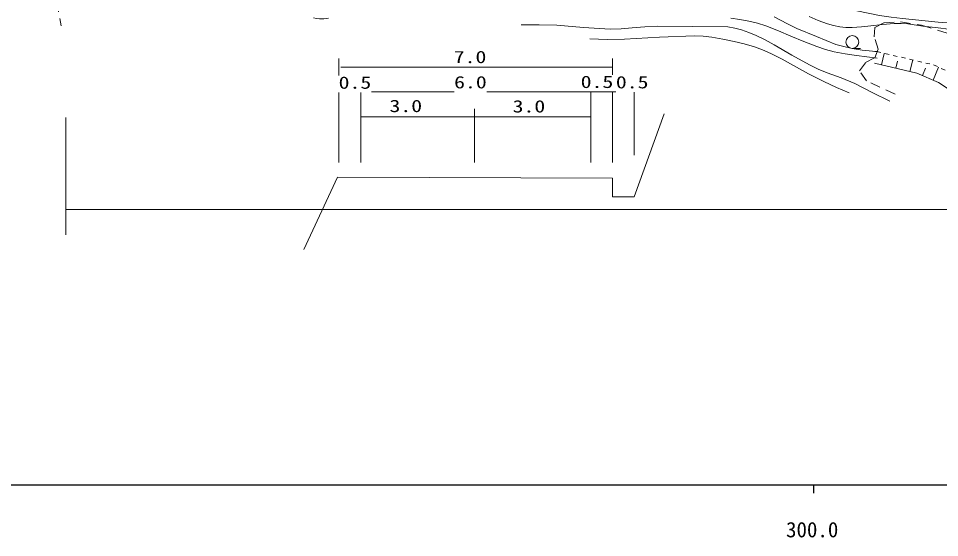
# Model space of a CAD drawing. Units: millimetres, scale not verified. Extents: x 66423 to 706423, y -2990 to 357010.
# Drawn here: x 299633 to 409456, y 175725 to 237604 of the extents above; entities that cross this region are included whole.
import ezdxf
from ezdxf.enums import TextEntityAlignment as Align

# ---------------------------------------------------------------- set-up
doc = ezdxf.new("R2010")
doc.units = ezdxf.units.MM
doc.header["$LTSCALE"] = 1000
for name, pattern in [('USER2', [4, 3.2, -0.8]), ('USER3', [2, 1.2, -0.8]), ('USER4', [1, 0.5, -0.5])]:
    doc.linetypes.add(name, pattern=pattern)
for name, color, linetype, lineweight in [('M-TTL-BAND', 7, 'Continuous', 25), ('S-BGD', 1, 'Continuous', 13), ('S-BGD-CRST', 4, 'Continuous', 13), ('S-BGD-HTXT', 6, 'Continuous', 13)]:
    doc.layers.add(name, color=color, linetype=linetype, lineweight=lineweight)
doc.styles.add('ＭＳ ゴシック', font='')
doc.styles.get('ＭＳ ゴシック').set_extended_font_data('MS Gothic')

# ---------------------------------------------------------------- blocks, each defined once
blk = doc.blocks.new('BUHIN99')
at = {"color": 1, "linetype": 'Continuous', "lineweight": 13}
blk.add_line((0, -765), (995, -765), dxfattribs=at)
blk.add_circle((0, 0), 765, dxfattribs=at)

msp = doc.modelspace()

# ---------------------------------------------------------------- linework, layer by layer
at = {"layer": 'M-TTL-BAND'}
for p, q in [((66423, 182010), (605423, 182010)), ((394423, 182010), (394423, 181010))]:
    msp.add_line(p, q, dxfattribs=at)
at = {"layer": 'S-BGD', "linetype": 'USER2'}
msp.add_line((302367, 249398), (304728, 236704), dxfattribs=at)
at = {"layer": 'S-BGD', "linetype": 'USER3'}
for p, q in [((401657, 235423), (401750, 236533)), ((401750, 236533), (402859, 237087)), ((402859, 237087), (404801, 237180)), ((404801, 237180), (407298, 236810)), ((407298, 236810), (411367, 235515)), ((402119, 233943), (401657, 235423)), ((401750, 232926), (402119, 233943)), ((400640, 232371), (401750, 232926)), ((399900, 231354), (400640, 232371)), ((400732, 230152), (399900, 231354)), ((404154, 228580), (400732, 230152))]:
    msp.add_line(p, q, dxfattribs=at)
at = {"layer": 'S-BGD', "linetype": 'USER4'}
for p, q in [((401974, 233645), (408747, 232074)), ((408747, 232074), (411296, 230887))]:
    msp.add_line(p, q, dxfattribs=at)
at = {"layer": 'S-BGD'}
for p, q in [((402539, 232080), (402866, 233438)), ((406757, 231061), (401695, 232283)), ((404226, 231672), (404425, 232496)), ((405913, 231265), (406249, 232653)), ((408695, 230250), (409343, 231796)), ((409341, 229979), (406757, 231061)), ((407403, 230791), (407768, 231663)), ((413530, 227151), (409341, 229979))]:
    msp.add_line(p, q, dxfattribs=at)
for points in [[(372552, 244377), (373045, 244077), (373571, 243828), (374162, 243630), (374776, 243489), (377385, 243165), (379954, 242787), (382345, 242269), (384724, 241692), (387335, 240969), (389959, 240305), (391906, 239963), (393875, 239679), (395407, 239443), (396937, 239147), (399607, 238526), (402299, 237963), (403670, 237741), (405046, 237579), (409282, 237174), (413532, 236828), (414562, 236810), (415592, 236808)], [(334820, 237695), (335173, 237586), (335537, 237538), (336061, 237565), (336593, 237654)], [(384576, 237640), (385645, 237495), (386703, 237292), (387738, 237026), (388757, 236702), (390249, 236133), (391728, 235506), (393272, 234846), (394839, 234242), (395864, 233911), (396906, 233638), (398210, 233377), (399535, 233174), (400763, 233016), (402001, 232871)], [(389719, 237796), (390414, 237445), (391418, 236902), (392457, 236410), (394767, 235434), (397104, 234513), (398052, 234241), (399016, 234027), (400237, 233830), (401477, 233692), (401726, 233668), (401974, 233645)], [(393889, 237832), (394984, 237364), (396098, 236954), (396810, 236757), (397545, 236616), (398288, 236540), (399043, 236524), (400137, 236586), (401244, 236709), (402642, 236883), (404042, 236996), (404859, 237003), (405673, 236949), (407464, 236678), (409270, 236467), (410522, 236342)], [(359575, 236855), (361704, 236852), (363842, 236789), (367006, 236533), (370167, 236337), (371481, 236373), (372795, 236470), (374328, 236597), (375864, 236664), (380040, 236659), (384214, 236594), (385031, 236440), (385837, 236227), (386725, 235926), (387590, 235569), (388681, 235041), (389741, 234461), (391826, 233233), (393942, 232057), (394979, 231567), (396041, 231132), (397711, 230517), (399356, 229847), (401427, 228788), (403512, 227732)], [(367761, 235155), (369831, 235110), (371899, 235126), (376051, 235359), (380217, 235531), (381253, 235479), (382285, 235366), (383619, 235148), (384955, 234868), (386172, 234564), (387380, 234200), (388357, 233847), (389319, 233434), (390692, 232745), (392048, 231997), (393831, 231008), (395648, 230070), (397151, 229377), (398678, 228736)]]:
    msp.add_lwpolyline(points, dxfattribs=at)
at = {"layer": 'S-BGD-CRST'}
for p, q in [((337850, 232847), (337850, 230782)), ((370458, 232847), (370458, 230873)), ((338067, 231808), (370458, 231808)), ((337850, 228782), (337850, 220419)), ((340448, 228782), (340448, 220419)), ((341708, 228841), (351576, 228841)), ((355476, 228841), (367860, 228841)), ((367860, 228873), (367860, 220419)), ((367860, 228841), (370458, 228841)), ((370458, 228873), (370458, 220419)), ((370458, 228841), (370861, 228841)), ((373057, 228828), (373057, 221306)), ((354003, 226828), (354003, 220419)), ((340448, 225875), (354003, 225875)), ((354003, 225875), (367903, 225875)), ((373057, 216347), (376622, 226214)), ((333680, 210050), (337683, 218672)), ((337683, 218672), (370458, 218570)), ((370458, 218570), (370458, 216347)), ((370458, 216347), (373057, 216347))]:
    msp.add_line(p, q, dxfattribs=at)
at = {"layer": 'S-BGD-HTXT'}
for p, q in [((305303, 225784), (305303, 211798)), ((305303, 214819), (595364, 214819))]:
    msp.add_line(p, q, dxfattribs=at)

# ---------------------------------------------------------------- block references
at = {"layer": 'S-BGD'}
msp.add_blockref('BUHIN99', (399049, 234794), dxfattribs=at)

# ---------------------------------------------------------------- texts
at = {"layer": 'M-TTL-BAND', "style": 'ＭＳ ゴシック'}
msp.add_text('300.0', height=1833, dxfattribs=at).set_placement((394267, 175205), align=Align.BOTTOM_CENTER)
at = {"layer": 'S-BGD-CRST', "style": 'ＭＳ ゴシック', "width": 1.3}
for s, p in [('7.0', (351531, 231837)), ('0.5', (337808, 228782)), ('6.0', (351576, 228828)), ('0.5', (366667, 228873)), ('0.5', (370861, 228828)), ('3.0', (343871, 226001)), ('3.0', (358552, 225955))]:
    msp.add_text(s, height=1466, dxfattribs=at).set_placement(p, align=Align.BOTTOM_LEFT)

doc.saveas('drawing.dxf')
